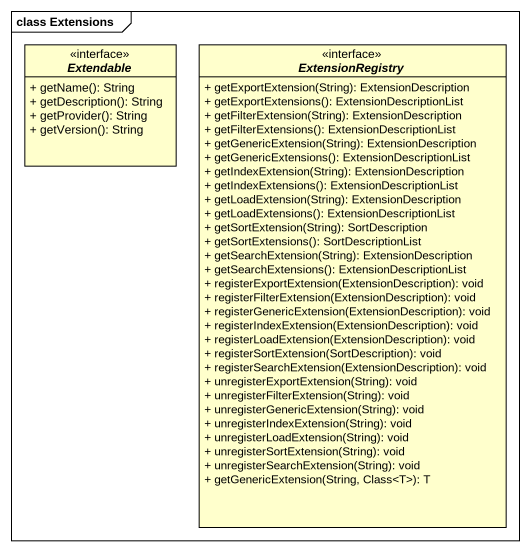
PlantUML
@startuml
mainframe class Extensions
hide circle
hide empty members
skinparam classAttributeIconSize 0
interface Extendable <<interface>> {
  + getName(): String
  + getDescription(): String
  + getProvider(): String
  + getVersion(): String
}
interface ExtensionRegistry <<interface>> {
  + getExportExtension(String): ExtensionDescription
  + getExportExtensions(): ExtensionDescriptionList
  + getFilterExtension(String): ExtensionDescription
  + getFilterExtensions(): ExtensionDescriptionList
  + getGenericExtension(String): ExtensionDescription
  + getGenericExtensions(): ExtensionDescriptionList
  + getIndexExtension(String): ExtensionDescription
  + getIndexExtensions(): ExtensionDescriptionList
  + getLoadExtension(String): ExtensionDescription
  + getLoadExtensions(): ExtensionDescriptionList
  + getSortExtension(String): SortDescription
  + getSortExtensions(): SortDescriptionList
  + getSearchExtension(String): ExtensionDescription
  + getSearchExtensions(): ExtensionDescriptionList
  + registerExportExtension(ExtensionDescription): void
  + registerFilterExtension(ExtensionDescription): void
  + registerGenericExtension(ExtensionDescription): void
  + registerIndexExtension(ExtensionDescription): void
  + registerLoadExtension(ExtensionDescription): void
  + registerSortExtension(SortDescription): void
  + registerSearchExtension(ExtensionDescription): void
  + unregisterExportExtension(String): void
  + unregisterFilterExtension(String): void
  + unregisterGenericExtension(String): void
  + unregisterIndexExtension(String): void
  + unregisterLoadExtension(String): void
  + unregisterSortExtension(String): void
  + unregisterSearchExtension(String): void
  + getGenericExtension(String, Class<T>): T
}
@enduml
